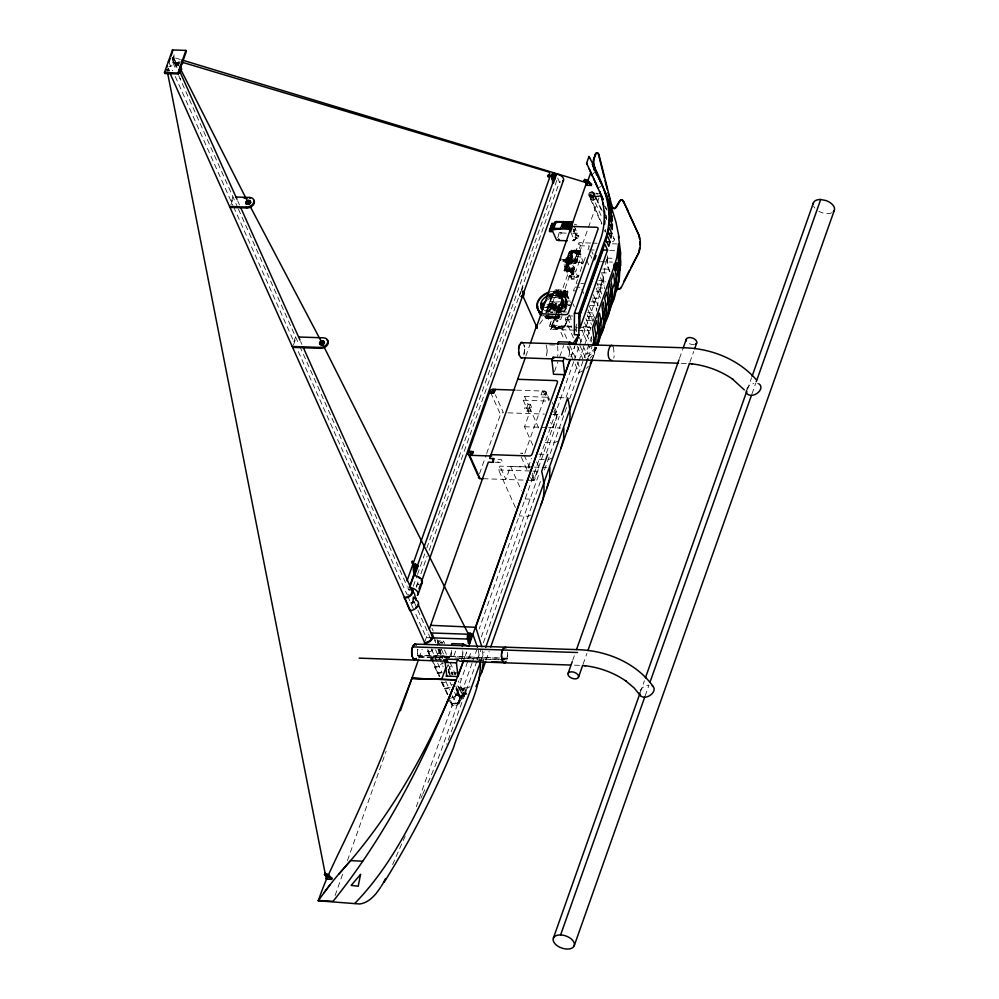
<?xml version="1.0" encoding="UTF-8"?>
<svg xmlns="http://www.w3.org/2000/svg" width="999" height="999" viewBox="0 0 999 999"><rect width="100%" height="100%" fill="white"/><g stroke="black" fill="none" stroke-linecap="round" stroke-linejoin="round"><path stroke-width="0.75" stroke-dasharray="5 3.75" d="M609.477 271.553L607.479 266.283L607.117 260.002M609.927 271.566L607.929 266.296L607.592 260.027A77.797 30.557 -88 0 0 607.966 254.782M567.282 265.347C567.794 266.446 566.758 265.16 567.245 263.699C569.13 263.674 568.256 262.899 567.157 262.013C569.78 257.929 566.833 259.653 566.296 263.074C568.094 266.995 575.761 262.525 572.265 259.365C567.42 259.066 569.767 258.391 571.778 260.727C560.027 278.421 572.115 258.878 562.587 260.801M568.718 264.585L568.206 262.937L567.42 264.598M555.894 328.783L555.407 325.674L559.19 325.811L559.74 327.048L558.141 328.871L555.894 328.783L555.407 325.674M167.407 71.116L168.007 69.793L168.356 71.204M167.682 71.179L167.333 69.768M451.585 652.772L451.161 656.568M462.762 654.482L462.837 652.909M462.762 654.582L462.087 658.054M462.824 653.096L462.724 650.749M524.675 349.288L524.125 353.933M547.065 351.91L547.127 350.324M569.53 352.547L569.58 351.298M569.567 351.498L568.643 345.504M451.598 652.659L451.498 650.361M506.855 660.077L507.667 652.634M569.517 352.809L569.23 354.757A7.867 3.084 -88 0 1 568.743 356.568M594.755 347.128L593.406 356.631L596.54 347.739M552.197 295.629L555.706 295.204A2.547 1.823 -24.1 0 1 558.104 294.006L558.578 294.031A2.547 1.823 -24.1 0 1 560.077 295.342L559.952 295.042A2.547 1.823 -24.1 0 0 558.441 293.718L557.966 293.706A2.547 1.823 -24.1 0 0 555.569 294.892L555.669 294.78A3.034 2.173 -24.1 0 1 560.476 294.88C562.712 297.789 566.67 295.979 565.272 292.095M565.484 292.282L559.515 310.015M607.08 260.739L607.155 260.002A77.797 30.557 -88 0 0 607.517 254.757M606.518 259.54L602.772 279.87A89.573 35.127 -88 0 0 598.126 301.823A45.13 17.732 -88 0 1 597.414 305.969M567.295 260.477L568.344 261.076A1.711 1.224 -24.1 0 0 570.479 259.278A1.711 1.224 -24.1 0 0 567.757 259.191A1.711 1.224 -24.1 0 0 568.419 261.214L568.843 262.774L568.044 260.989M571.228 278.584L571.54 276.049L574.687 276.161L575.237 277.397L573.963 279.395L571.228 278.584L573.963 279.395M559.078 306.993L558.453 308.691M507.667 656.331L507.642 652.285M546.79 353.858L547.052 352.098M179.321 63.749C177.335 60.864 175.212 66.446 178.671 65.534M440.522 643.031L441.62 641.745L443.007 643.094M440.821 642.095L441.421 643.044M455.831 672.889L454.495 674.337M454.732 673.201L455.919 674.362M461.426 689.51C461.713 692.145 465.759 689.647 463.099 688.523C459.84 688.91 462.987 688.885 463.711 690.359M461.688 688.761L462.574 689.834L463.986 689.597M462.812 692.619C463.099 695.254 467.157 692.757 464.485 691.633C461.226 692.02 464.373 691.995 465.109 693.468M463.086 691.87L463.961 692.944L465.372 692.707M565.933 267.37L566.296 262.225L566.57 262.849M570.079 260.227L570.516 262.262L576.535 261.688L577.747 260.564L571.84 258.853L572.252 253.471L571.416 252.735L570.079 253.396L567.432 258.092L561.8 258.691M570.604 259.615L571.84 258.853L572.102 253.034M545.367 316.521L546.328 318.519L547.877 318.594L549.15 316.92L549.038 318.631L555.069 318.843L554.507 316.72L555.606 315.921M547.614 316.845L548.251 317.62L559.627 317.957L561.888 313.137M551.748 306.193L552.797 304.982L552.959 306.243M552.934 305.831C551.086 304.283 553.846 308.891 552.984 305.544M560.639 312.799L567.919 292.207C565.409 284.016 565.259 300.087 564.235 290.097L558.216 289.885L558.753 292.083L557.579 292.807L556.381 291.159L557.042 289.847L555.232 289.897L553.621 293.169L554.545 292.457L560.064 292.62L560.464 290.896M557.18 292.695L558.079 290.272M565.159 259.84C567.007 259.153 564.885 261.588 565.596 260.027M565.446 260.527L566.133 260.264M560.402 290.996L560.064 292.62M560.839 291.009C558.928 293.918 569.442 294.643 567.37 290.584M567.02 265.734C567.619 265.185 568.294 259.927 567.882 264.46M554.745 325.936L554.27 327.635L554.52 325.649M567.032 266.046C565.584 266.958 567.569 264.323 567.519 267.42M567.207 266.883L566.945 267.008M570.392 256.356C570.129 256.631 571.328 254.82 571.178 253.396M571.703 254.171C568.456 252.322 569.38 262.974 562.075 259.315M564.223 292.819L563.548 291.221L564.235 290.097M570.504 257.555L570.192 256.88L569.992 257.48M570.217 256.693L571.103 254.533M569.817 259.728L568.394 260.614A1.461 1.049 -24.1 0 1 567.769 258.978A1.461 1.049 -24.1 0 1 570.104 259.053L570.879 261.551L570.279 259.64M576.723 234.703L577.26 233.192L575.461 233.129C574.675 236.101 579.695 233.891 575.274 239.535L573.663 239.698L572.939 240.984L570.067 240.884M575.461 233.129L575.324 234.578M562.075 303.684L562.524 301.373L560.801 297.577M562.599 304.882L563.061 302.56M562.874 305.469L563.324 303.159M558.741 313.511L565.659 292.045L553.359 292.158L545.929 313.074M563.399 306.668L563.861 304.345M571.99 260.252L572.839 260.439L572.19 260.764M566.982 294.842L566.346 294.068M572.215 269.53L571.353 270.804L573.301 271.516L571.528 271.466L572.527 270.442L571.753 269.655L570.292 271.191L572.102 271.141L571.977 269.693L570.354 270.317L570.591 271.428L569.942 270.417L570.516 269.28L571.928 269.181L573.913 273.551L572.727 274.625L571.628 274.151L572.789 272.789L573.913 273.551M570.978 277.26C569.58 274.076 571.64 275.125 570.978 277.26L576.361 277.435L577.085 276.161L578.696 275.999L583.354 262.125L579.595 253.721L570.616 253.409L571.303 250.062L573.039 250.125L572.852 252.485L574.625 251.698L574.013 250.15L574.587 251.011M574.587 260.165L575.561 260.589M575.936 260.202C578.021 259.827 575.099 261.663 576.648 260.077M583.354 262.125L581.555 262.063L581.293 262.812L582.817 263.624M581.555 262.063L581.368 263.349M595.791 347.664L592.544 358.928M507.28 658.591L501.111 658.279M570.791 262.225L569.442 258.791L570.791 262.225L569.942 261.488M547.489 308.316L552.06 295.092M547.627 308.629L548.201 306.93M559.14 306.793L558.866 307.892A6.106 4.383 -24.1 0 1 551.923 312.2M559.278 307.105L559.003 308.204A6.106 4.383 -24.1 0 1 554.582 312.063M565.784 301.323L565.022 304.333A14.973 10.739 -24.1 0 1 557.717 312.175M462.038 658.254L461.351 659.827M568.381 258.978L569.855 262.812L569.555 260.727A1.461 1.049 -24.1 0 0 570.117 259.128A1.461 1.049 -24.1 0 0 568.206 259.066L567.644 259.777L568.593 261.726A1.711 1.224 -24.1 0 0 570.754 259.902A1.711 1.224 -24.1 0 0 568.031 259.802L568.231 260.602M570.217 262.675L569.73 260.689M571.553 279.308L571.54 276.049M523.826 355.02L524.675 349.238L523.713 343.956M499.625 658.016L417.52 655.207L417.807 649.2L417.058 656.88M439.985 655.981L444.268 656.068M547.614 309.39L553.846 292.183L565.621 292.595M507.367 658.266L501.186 658.016M560.514 292.645L560.988 291.271M575.049 237.35L575.973 234.715L579.008 236.101L578.296 238.124L575.599 238.599L575.049 237.35L577.959 237.387L578.296 238.124M577.959 237.387L578.671 235.364M574.363 288.374L573.476 290.884L579.557 291.096M571.066 356.88L574.7 346.591M174.775 61.813L177.185 67.195L176.786 68.332L174.375 62.949L174.775 61.813L182.555 62.075M231.281 201.698L232.967 196.903M230.844 205.02L233.391 197.839M293.893 341.67L295.579 336.888M293.469 344.992L296.004 337.812M413.324 586.213L416.958 575.936M417.482 574.475L424.75 553.921M426.823 548.051L557.667 178.084M416.333 586.663L418.319 581.056M420.904 573.738L427.122 556.168M429.195 550.312L520.791 291.321M521.278 289.922L559.44 182.03L555.906 174.138M413.299 596.665L413.636 599.437M416.608 587.287L417.282 583.99A6.206 3.571 19.5 0 0 418.693 583.903M520.966 292.744L519.293 295.529L521.128 296.99M521.453 291.346L522.939 287.15L522.277 287.125L523.064 291.533M410.664 602.709L412.075 602.622L413.711 598.001L412.35 597.926L413.374 600.199M410.939 603.334L412.575 603.234L413.386 600.961M558.753 234.091L559.29 232.58C564.897 232.205 555.819 237.462 561.088 232.642M557.692 237.787L558.891 234.403M479.508 473.751L486.151 454.957M486.663 453.509L500.462 414.485A2.448 1.748 -24.1 0 1 503.371 412.674L495.392 394.842M335.09 895.504L343.331 872.177M347.465 860.514L386.138 751.173M419.105 657.954L422.19 649.213M425.012 641.233L427.972 632.854M525.874 356.056L529.982 344.443M574.338 230.332L574.088 232.442L574.338 230.332L573.139 230.844M547.165 309.678L552.135 295.005M573.189 229.071L574.9 230.17L575.599 228.184M546.241 312.774L547.502 309.228M553.621 291.958L552.06 296.316L555.968 295.417A3.034 2.173 -24.1 0 1 560.789 295.579M546.79 311.925L547.639 309.54L547.839 310.165M567.719 269.38C568.531 274.737 565.921 263.836 566.096 271.278L564.035 270.592L565.009 267.857L564.023 264.997L569.78 251.548L578.758 251.86L579.32 253.097L575.274 252.959L575.536 251.523L574.637 251.486L574.375 252.934L570.329 252.797L569.78 251.548M441.009 649.2L440.059 651.897A8.167 5.857 -24.1 0 1 432.342 657.779L430.444 657.929L427.809 650.948A7.18 5.145 -24.1 0 0 433.054 649.487M572.939 240.984L573.513 239.398L575.274 239.535M546.853 315.135L545.904 318.144M577.085 252.472L569.005 252.198L567.007 257.854L569.742 252.51L577.834 252.784L578.97 252.098L578.908 250.999L576.91 251.661L577.909 252.685L575.087 258.129L577.085 252.472L577.834 252.784M547.877 318.594L547.315 317.345L554.944 296.116C556.505 294.018 567.919 294.343 567.744 296.553L562.375 311.75M570.329 252.797L571.303 250.062M564.31 271.216L565.284 268.481L574.263 268.793L578.021 277.185L576.223 277.123L577.172 275.736L578.696 275.999M557.055 291.833L557.042 289.847M549.05 318.631C548.788 313.162 549.762 320.929 549.063 315.921M558.216 289.885L558.766 291.708M568.506 268.818L569.717 267.72L569.455 269.156L568.506 268.818L569.88 269.393M568.643 269.131L568.906 267.682M574.375 252.934L574.637 251.486M569.318 268.843L569.717 267.72M437.212 643.244L438.062 640.859L443.568 641.046L444.68 643.531M575.274 252.959L575.536 251.523M515.422 507.554L498.588 469.917L499.925 466.146L528.396 467.12L529.582 469.792M532.804 445.204L524.537 426.748L529.208 413.561L523.239 400.224L524.575 396.453L550.049 397.327M553.271 325.199L550.786 329.383L549.388 326.273L552.984 316.096L554.383 319.218L550.786 329.383L576.648 330.269M566.445 312L563.448 311.9L568.643 297.202L562.237 296.99L560.851 293.881L569.78 268.631L571.166 271.74L575.661 271.903L580.943 256.943L576.498 256.681L575.099 253.571L578.97 242.645L591.121 243.057M437.275 645.666L438.698 641.645L443.306 641.795L443.568 641.046M570.829 276.948L569.043 276.885L569.567 275.374M573.026 270.904L573.988 268.169L573.014 265.297L578.758 251.86M562.237 296.99L573.838 263.324L575.449 263.149L576.161 261.875L574.363 261.813L570.516 252.984M576.498 256.681L580.357 245.754L578.97 242.645M554.557 302.173L560.739 301.661L562.699 295.18M561.013 301.223L552.072 326.798C552.897 329.171 562.762 329.183 564.872 327.235L568.781 316.171M557.804 318.906L556.231 318.881L555.694 315.921M576.673 260.602L587.949 228.833M588.461 227.397L599.238 197.065M554.52 325.649L552.534 325.474L553.421 325.961L559.815 307.879L558.928 307.392L561.213 307.242L562.137 305.407L561.775 307.38L560.714 307.917M558.141 313.187L559.403 309.628L558.616 310.751M579.32 253.097L580.282 250.362L578.508 250.312C580.681 253.384 574.974 252.884 577.534 250.274L574.013 250.15M556.231 318.881L556.918 317.757L556.306 316.258M558.691 312.337L560.252 307.942M565.397 290.135L565.958 291.958M573.975 263.624L575.786 263.311L576.161 261.875M573.301 271.516L580.282 250.362M559.228 312.138L566.058 292.794M430.444 657.929L430.594 657.167A7.18 5.145 -24.1 0 0 439.148 651.86L439.997 649.462M559.103 314.323L557.904 317.332L555.669 317.632M441.333 672.764A8.167 5.857 -24.1 0 1 439.298 673.338L437.4 673.476L434.765 666.508A7.18 5.145 -24.1 0 0 442.594 662.612M526.735 408.042L528.071 404.27L524.575 396.453M559.652 315.572L558.266 318.731M528.983 408.116L524.487 407.954L525.874 411.076L530.369 411.226L528.983 408.116L530.307 404.345L528.071 404.27M528.121 411.151L529.458 407.38L531.705 407.455L530.369 411.226M562.112 315.659L560.776 319.43L554.383 319.218M533.029 467.07L510.551 466.296L505.894 479.483L499.925 466.146M578.021 277.185L578.558 275.687M571.728 326.286L561.088 325.924L559.752 329.695L564.085 339.373M577.484 279.583L576.148 283.354L583.753 283.616M584.015 261.126L585.352 257.367M588.011 249.825L589.348 246.066L580.357 245.754M573.438 337.849L565.272 319.58L566.608 315.821L571.628 327.06M563.736 326.348L565.347 325.911C562.487 324.787 561.188 329.245 563.736 326.348M568.431 315.409L564.522 326.448C562.425 328.396 552.509 328.396 551.723 326.011L559.053 305.294L560.214 304.57M564.872 326.361L568.319 316.621M449.55 657.23L451.873 650.661M450.199 687.374A8.167 5.857 -24.1 0 1 446.253 688.885L444.355 689.023L441.72 682.055A7.18 5.145 -24.1 0 0 443.494 681.93M447.015 667.444L447.964 664.76M524.862 453.346L546.178 393.082L549.25 399.937M448.651 670.816L451.735 662.1M453.921 655.931L455.681 650.923M554.457 371.628L557.867 362M559.827 356.456L563.698 345.504M450.287 676.748L451.973 671.965L454.345 672.04M575.849 326.91L576.873 324.013M575.899 330.294L576.935 327.36M528.396 467.12L531.505 458.329M463.311 661.488L466.645 652.085L464.135 658.953M571.041 356.88L574.937 345.891M460.002 679.12L460.264 678.371M466.958 694.68L464.173 688.461L459.565 688.299L462.35 694.517L460.926 698.551A8.167 5.857 -24.1 0 1 453.209 704.445L451.198 704.582L451.461 703.833A7.18 5.145 -24.1 0 0 460.027 698.513L461.713 693.731L458.928 687.512L457.242 692.295A7.18 5.145 -24.1 0 1 452.235 696.977M573.701 361.725L479.22 628.858M416.321 806.717L471.441 650.861M574.213 360.264L603.284 278.072L604.482 288.861M532.117 480.382L534.365 480.457L539.023 467.27L536.638 461.938M450.424 698.226A8.167 5.857 -24.1 0 0 458.141 692.332L459.565 688.299M530.494 477.622L532.317 480.319A2.448 1.748 -24.1 0 0 534.627 478.558L556.618 416.408L554.158 410.914M554.695 407.867L557.679 414.535L553.009 427.722L550.624 422.39M472.065 663.186L441.083 750.773A467.769 183.779 -88 0 1 427.522 783.616M472.577 661.725L476.71 650.049M481.356 636.912L539.685 471.978M546.391 453.009L559.303 416.508M566.008 397.54L578.396 362.512M578.921 361.051L584.078 346.453M584.602 344.992L590.796 327.472M592.857 321.641L594.405 317.257M464.173 688.461L464.448 687.699L467.22 693.918L461.713 693.731M460.714 700.074L462.412 695.292M476.835 661.288L446.728 744.28M477.297 659.964L480.844 649.937M483.354 642.832L540.871 480.219M544.492 469.967L566.72 407.117M569.63 398.901L592.657 333.778M595.629 347.452L592.694 350.686L586.788 354.195L589.323 347.04L581.78 330.182M591.096 342.02L591.982 339.51L584.44 322.652M480.881 661.026L484.128 651.81M588.386 357.03L592.007 346.79M486.051 660.152L489.173 651.348M572.652 660.464L574.375 655.619M679.457 358.466L683.266 347.689M583.066 664.298L586.925 653.396M689.872 362.3L693.681 351.523M640.234 692.519L644.405 680.756M747.402 389.523L751.56 377.759M645.117 695.991L648.975 685.089A7.88 5.32 -30.4 0 0 639.822 691.395M751.922 393.993L755.731 383.229M572.802 240.672L574.587 240.734L575.124 239.223M596.578 347.602L592.956 354.995L590.034 358.216M567.17 264.148L567.732 262.725M564.972 307.592L566.196 304.62M405.232 836.001L391.521 867.02M573.638 278.659L574.687 276.161M420.929 798.226L422.24 795.254M571.153 260.864L570.154 259.203C571.453 264.236 570.804 258.179 568.893 259.465M422.677 794.267L425.786 787.412M564.048 306.243L565.409 303.259A14.973 10.739 -24.1 0 0 556.193 291.82L552.522 291.945M548.139 306.381C548.788 309.665 550.424 303.396 547.639 307.505A6.106 4.383 -24.1 0 0 551.423 312.188L552.922 312.125M548.276 306.73L547.777 307.817A6.106 4.383 -24.1 0 0 550.636 312.362M558.591 309.003L563.024 295.379M577.135 261.463L576.848 260.839L570.616 261.551L567.482 266.608L565.546 266.546M559.39 306.069L560.564 305.357L570.004 305.669M550.786 329.383L553.021 325.05M567.794 260.826L568.868 262.55L567.644 260.652A1.461 1.049 -24.1 0 1 567.682 259.553C568.743 257.567 570.854 261.151 569.218 260.839M596.628 347.29L594.293 351.223L587.874 356.93M590.696 361.388L593.031 357.455M566.62 263.674L567.382 262.412M558.141 328.871L559.19 325.811M561.026 309.103L561.763 307.917L558.978 308.216A2.185 1.561 -24.1 0 1 557.567 306.468A2.185 1.561 -24.1 0 1 560.164 304.845L563.186 304.957L561.95 308.316M559.403 309.628L558.866 310.477A6.643 4.77 -24.1 0 1 556.256 312.562M177.16 63.137L178.546 64.498L176.661 64.423M178.546 63.761C175.025 62.313 178.883 66.821 177.997 64.286L178.509 65.047M440.547 642.856L442.694 643.106M454.47 673.963L455.869 673.726M539.66 324.113L545.616 315.472M570.566 270.092L571.952 273.202M547.889 306.518L547.127 309.378A6.643 4.77 -24.1 0 0 549.625 312.475M548.351 307.53L547.44 310.09A6.643 4.77 -24.1 0 0 548.751 312.5M558.304 310.052L563.673 295.642L552.584 294.83M172.29 58.167L172.577 57.53L180.132 67.333M567.37 260.102L568.269 262.65M566.296 263.074L567.157 262.013M574.55 231.031L573.139 231.431M567.956 258.616C569.942 262.5 567.045 258.304 570.042 262.974M567.757 259.852L568.593 261.726A1.711 1.224 -24.1 0 1 568.031 259.802L568.231 259.49M555.656 294.717L555.744 295.679M564.248 292.083L565.397 290.709M552.859 305.919C554.52 304.27 550.561 304.345 551.66 306.044M556.493 290.584L557.467 291.471M586.438 368.394L588.386 366.233M567.919 259.29L569.492 262.874L568.056 259.178M592.807 173.938L594.68 172.14M566.196 262.375L567.095 261.551M570.816 269.905L572.951 274.563M576.735 260.976L577.147 259.353L571.453 258.029M552.01 295.242L552.922 294.892M559.403 315.934L558.491 316.283M566.346 261.638L567.195 261.064M415.01 602.147L412.575 603.234M568.419 260.689L566.346 261.988M571.553 258.229L569.143 259.141M562.874 261.426L566.483 262.175L567.719 261.413M172.165 58.229L173.526 58.054L173.601 56.119M569.617 258.816L570.716 262.038L570.092 259.628M571.103 269.767L573.239 274.438M573.189 229.832L574.9 230.17M570.616 262.312L568.856 260.627M569.555 260.727L568.144 260.964L569.143 262.862M568.768 263.024L570.554 262.525L569.093 258.778M571.628 271.428L572.202 269.805M552.959 306.243L550.786 306.281M563.548 291.221L564.934 291.608M566.72 260.914L567.444 260.577M598.963 187.4L601.186 186.401M573.039 250.125L572.14 250.886L572.464 252.198M577.534 250.274C572.739 256.019 586.038 258.479 578.508 250.312M589.323 347.04L591.733 346.016M582.941 370.879L578.933 372.577L573.988 361.513M558.129 441.058L554.12 442.757L545.142 442.457M548.126 459.715L552.135 458.004M530.806 515.084L528.134 516.221L519.168 515.909M470.117 686.7L467.445 687.836L458.466 687.524L457.205 684.702M548.663 316.97L548.001 318.219M555.669 317.282L556.818 318.069L555.094 318.331L555.869 317.232L556.368 318.506M570.666 259.34L571.553 259.053M831.705 212.849L829.57 213.461A11.101 6.394 19.5 0 1 818.893 211.301M550.961 306.668L552.822 306.73M570.991 253.421L572.489 253.858M564.248 259.977L564.61 260.564L563.848 259.927M576.286 260.427L576.91 260.639M567.032 271.303L570.591 271.428L570.179 270.741L570.516 271.391M557.517 291.483L556.356 290.984M564.822 291.633L565.871 291.795L565.272 290.509M548.576 317.008L549.725 317.395M555.456 315.934L554.645 317.22M555.769 317.257L556.893 317.57M571.403 269.68L573.501 274.263M567.295 260.24L568.006 260.314M571.141 259.54L572.265 259.365M599.762 195.667L591.62 196.865A2.935 2.098 -24.1 0 0 594.393 194.755A2.935 2.098 -24.1 0 0 593.169 192.495L598.851 193.868M600.037 196.291L591.908 197.49A2.935 2.098 -24.1 0 0 594.68 195.379A2.935 2.098 -24.1 0 0 593.443 193.119L597.714 194.156M571.503 262.063L570.179 258.691L571.316 261.151A1.711 1.224 -24.1 0 1 569.243 263.074A1.711 1.224 -24.1 0 1 568.581 261.051L568.881 261.076M557.604 291.096C555.294 289.473 552.584 295.667 555.344 293.681L567.257 294.093M552.11 306.069L551.723 305.956M552.509 306.406L551.585 305.844M434.615 667.257L436.513 667.12A8.167 5.857 -24.1 0 0 443.394 662.849M568.419 262.4L567.482 260.14M417.47 655.406L443.381 656.093M571.49 259.852L572.802 259.84M439.847 656.168L499.562 658.216M686.263 363.486L680.032 363.274M579.507 665.346L573.276 665.134M449.313 657.667L417.107 656.705L449.275 657.817M179.246 62.537L174.575 62.375A6.206 4.446 -24.1 0 1 168.719 66.858M180.382 59.515L172.927 57.255L172.977 62.787L174.101 62.825L174.001 52.41M174.375 62.949L180.594 63.162M167.208 69.755L167.882 69.78M574.3 224.213L576.76 224.912M561.226 232.954L566.97 233.154M572.727 233.341L575.599 233.441M575.274 234.428L576.86 235.015M592.644 243.107L597.202 243.269M612.399 243.781L616.957 243.943M589.56 249.875L594.205 250.037M609.69 250.574L615.884 250.786M578.783 250.924L580.556 250.986M574.238 252.622L575.137 252.647M607.03 258.104L614.772 258.366M566.558 257.842L575.536 258.142M600.524 261.688L612.537 262.1M576.298 262.188L581.693 262.375M581.281 263.187L582.954 263.936M564.023 264.997L573.014 265.297M564.31 266.308L573.289 266.608M602.759 269.018L610.352 269.28M565.009 267.857L569.043 267.994M569.855 268.032L573.988 268.169M564.035 270.592L565.809 270.654M566.758 270.679L570.304 270.804M601.423 272.777L609.015 273.039M598.751 280.319L606.356 280.582M597.427 284.078L605.019 284.34M574.812 287.125L580.894 287.325M597.602 287.899L603.683 288.112M596.278 291.671L603.871 291.933M558.766 291.134L564.797 291.346M565.958 291.383L567.932 291.833M592.644 298.027L600.149 298.289M567.307 300.974L570.304 301.074M591.308 301.798L598.813 302.048M550.324 301.236L554.445 302.148M571.228 304.945L559.989 304.458A2.185 1.561 -24.1 0 0 557.38 306.069A2.185 1.561 -24.1 0 0 558.791 307.817L561.95 307.929M589.984 305.557L597.489 305.819M562.137 306.431L570.004 306.705M542.282 307.255L545.254 307.355A2.185 1.561 -24.1 0 0 546.94 304.071M587.449 312.724L594.954 312.974M569.605 315.921L572.614 316.021M587.612 316.533L598.126 316.895M547.477 315.909L559.39 316.321M547.327 317.345L545.342 316.908M548.488 317.395L554.507 317.595M565.272 319.58L574.275 319.892M586.288 320.304L593.793 320.567M583.891 326.698L589.959 326.91M553.421 325.961L554.982 326.586M549.388 326.273L577.097 327.222M578.633 327.272L590.946 327.697M554.682 327.535L562.549 327.797M555.544 328.009L557.792 328.084M578.159 330.319L590.184 330.731M554.607 345.03L546.191 344.742L547.14 350.012M516.483 390.159L544.592 391.121L548.901 400.724M558.891 397.627L567.669 397.927M523.239 400.224L548.713 401.099M507.929 412.837L544.393 414.086M553.184 414.385L557.679 414.535M552.897 414.585L558.741 414.785M524.537 426.748L547.015 427.51M548.513 427.572L560.751 427.984M520.367 453.196L522.614 453.271A2.448 1.748 -24.1 0 0 522.015 453.321M538.911 454.133L546.216 454.383M539.148 459.403L546.628 459.665M495.404 462.275L502.659 462.45L501.286 459.465L496.878 459.265L498.264 462.375M534.527 467.12L539.023 467.27M542.12 467.382L546.753 467.544M498.588 469.917L531.443 471.041M532.917 471.091L541.683 471.391M483.104 478.708L534.365 480.457L531.98 475.124M525.162 498.963L534.128 499.263M431.993 637.837L426.286 637.637L414.622 611.563M427.535 651.698L429.558 651.56A8.167 5.857 -24.1 0 0 433.504 650.049M445.017 656.405L450.524 656.593M455.02 658.004L499.2 659.515M500.749 659.565L506.955 659.777L500.686 659.802M418.569 656.992L449.2 658.041M459.153 658.378L499.138 659.752M431.393 658.828L435.876 658.978M438.873 659.078L441.695 659.153M478.371 660.426L483.017 660.601M440.859 659.352L430.244 658.99L434.64 659.34M452.609 672.739L457.217 672.901M437.4 673.476L437.55 672.727A7.18 5.145 -24.1 0 0 441.108 672.102M441.458 682.804L443.469 682.667A8.167 5.857 -24.1 0 0 445.504 682.105M444.355 689.023L444.505 688.274A7.18 5.145 -24.1 0 0 452.335 684.39M462.35 694.517L465.422 694.63M454.545 692.232L455.806 695.067L464.772 695.366L458.316 680.931M464.51 696.128L463.049 696.078L461.625 700.099A8.167 5.857 -24.1 0 1 453.908 705.993L451.885 706.131M574.288 250.774L577.809 250.899M571.578 250.687L573.314 250.749M579.008 236.101L576.535 235.951L575.973 234.715M412.624 597.165L413.973 597.252M412.624 598.551L413.986 598.626M575.099 253.571L579.557 253.833M173.289 58.267L172.815 57.48M570.267 262.45L571.391 263.836M558.391 292.145L554.895 291.77A14.973 10.739 -24.1 0 0 551.173 292.183M550.486 312.05L551.673 312.175M408.628 594.393L406.843 594.18L297.49 349.7M571.715 260.264L573.126 260.439M569.48 258.866L570.991 261.95M568.344 263.074L567.569 262.912M456.068 694.305L460.164 696.091A7.18 5.145 -24.1 0 1 459.465 702.172A7.18 5.145 -24.1 0 1 452.16 705.381L449.787 700.099M408.541 589.398L410.015 589.747M410.302 590.372L408.816 590.022L407.804 587.749M571.778 260.727L573.226 261.139M569.005 252.198L569.742 252.51M566.096 271.278L565.446 270.254M555.919 315.959L555.157 318.431L554.52 317.02M571.678 261.214L573.089 261.875M570.242 259.365L571.091 261.663M571.928 274.513L570.229 271.041M176.96 63.699L179.046 64.86M571.428 261.701L572.714 262.6M573.901 259.865C572.19 261.214 575.686 260.452 573.289 260.24M570.229 257.005L569.63 257.305M553.346 306.318L552.435 306.668M552.285 327.46L546.84 315.509M567.794 259.927L568.593 261.726M576.673 251.736L578.234 251.873L578.796 250.537M572.19 251.586L573.738 251.711L574.3 250.387M571.053 262.15L572.127 263.274M568.468 259.415L567.432 258.092L568.381 259.54M605.406 207.829L606.93 210.09M569.929 260.639L569.642 258.891M568.543 261.963L567.507 259.99L568.843 262.774M568.094 259.253L569.155 261.064M568.419 259.053L569.442 260.926L568.556 258.891M580.544 254.433L579.133 254.033L578.271 255.307M571.391 253.484L570.741 253.808M574.213 260.539L573.538 260.801M568.006 270.005L566.583 269.605L565.721 270.879M565.983 292.257L566.445 293.219M605.469 217.32L606.58 219.817M594.155 192.982A2.935 2.098 -24.1 0 1 590.621 196.303A2.935 2.098 -24.1 0 1 589.485 192.832A2.935 2.098 -24.1 0 1 594.155 192.982L594.992 194.855A2.935 2.098 -24.1 0 1 591.458 198.164A2.935 2.098 -24.1 0 1 590.322 194.693A2.935 2.098 -24.1 0 1 594.992 194.855M595.966 197.028A2.935 2.098 -24.1 0 1 592.432 200.337A2.935 2.098 -24.1 0 1 591.296 196.865A2.935 2.098 -24.1 0 1 595.966 197.028L602.197 210.964M593.706 193.157A2.448 1.748 -24.1 0 1 590.759 195.916A2.448 1.748 -24.1 0 1 589.81 193.032A2.448 1.748 -24.1 0 1 593.706 193.157L601.735 211.139M613.024 236.351L614.298 239.198M592.894 191.883L593.731 193.744M591.845 194.967L601.96 217.582M591.346 196.241L592.182 198.114M589.148 194.917L602.172 224.026M588.686 195.092L589.522 196.953M590.496 199.126L601.71 224.201M591.808 251.573L593.044 254.333M601.673 273.626L605.382 281.905M590.509 255.394L591.745 258.192M600.474 277.697L604.208 286.051M574.125 226.199L577.26 233.192M586.613 260.19L589.148 265.859M596.116 281.431L601.81 294.181M596.116 288.187L600.574 298.152M570.829 232.33L574.587 240.734M593.244 294.568L598.189 305.632M577.322 259.503L577.709 260.327M592.519 299.725L596.853 309.403M571.028 254.745L571.303 255.369M572.602 259.94L572.877 260.564M570.342 254.932L570.616 255.557M570.629 255.869L570.904 256.493M581.818 289.273L583.678 293.419M589.248 305.869L594.193 316.933M568.543 260.826L569.492 262.874M572.052 269.73L573.851 273.801M572.315 270.929L573.701 274.038M567.145 260.19L568.506 263.212M570.367 270.317L571.765 273.426M587.912 309.64L592.857 320.704M567.432 264.91L567.707 265.534M569.942 270.417L571.728 274.35M563.161 259.553L563.448 260.24M587.187 314.797L591.52 324.475M565.284 268.481L569.043 276.885M585.851 318.556L590.809 329.633M573.064 303.933L574.313 306.743M583.116 326.411L590.022 341.87M566.995 294.468L570.691 302.734M564.098 290.472L564.66 291.72M548.513 292.257A14.973 10.739 -24.1 0 1 565.009 296.928L565.259 297.49M565.034 297.49L565.771 298.963M563.673 295.642L563.985 296.341M560.826 295.854L560.476 294.88M562.225 299.188L563.561 302.173M569.193 314.86L571.715 320.479M575.474 328.908L576.735 331.718M579.245 337.337L582.392 344.368M583.016 345.766L586.788 354.195M559.752 294.48L559.927 295.204M563.186 304.957L562.974 302.66M579.807 345.317L585.464 357.967M577.21 346.278L582.867 358.916M556.256 305.781A3.372 2.423 -24.1 0 1 552.185 309.59A3.372 2.423 -24.1 0 1 550.886 305.594A3.372 2.423 -24.1 0 1 556.256 305.781L556.48 306.281A3.372 2.423 -24.1 0 1 552.41 310.09A3.372 2.423 -24.1 0 1 551.111 306.094A3.372 2.423 -24.1 0 1 556.48 306.281M554.957 303.509L555.444 304.57M555.569 305.931A2.685 1.923 -24.1 0 1 552.335 308.966A2.685 1.923 -24.1 0 1 551.298 305.794A2.685 1.923 -24.1 0 1 555.569 305.931L555.619 306.031A2.685 1.923 -24.1 0 1 552.372 309.066A2.685 1.923 -24.1 0 1 551.336 305.881A2.685 1.923 -24.1 0 1 555.619 306.031M554.045 305.132A1.623 1.161 -24.1 0 1 552.097 306.955A1.623 1.161 -24.1 0 1 551.46 305.032A1.623 1.161 -24.1 0 1 554.045 305.132L554.582 306.318A1.623 1.161 -24.1 0 1 552.622 308.154A1.623 1.161 -24.1 0 1 551.985 306.231A1.623 1.161 -24.1 0 1 554.57 306.318M553.833 305.219A1.399 0.999 -24.1 0 1 552.16 306.793A1.399 0.999 -24.1 0 1 551.623 305.145A1.399 0.999 -24.1 0 1 553.833 305.219L554.345 306.343A1.399 0.999 -24.1 0 1 552.659 307.904A1.399 0.999 -24.1 0 1 552.11 306.256A1.399 0.999 -24.1 0 1 554.333 306.343M555.182 308.154A1.399 0.999 -24.1 0 1 553.496 309.727C556.893 308.429 552.709 312.625 553.521 309.665A1.399 0.999 -24.1 0 1 552.959 308.079A1.399 0.999 -24.1 0 1 555.182 308.154L555.232 308.279M552.01 304.533L553.97 308.928M561.088 325.924L567.27 339.76M569.755 345.292L576.56 360.514M577.172 361.888L580.269 368.806M551.236 306.218L551.748 307.33M551.011 306.293L551.56 307.48M549.375 306.281L549.862 307.342M567.182 346.291L573.364 360.127M547.464 310.589L547.914 311.538M552.31 402.535L554.095 406.531M546.216 392.12A2.448 1.748 -24.1 0 1 543.269 394.88A2.448 1.748 -24.1 0 1 542.32 391.995A2.448 1.748 -24.1 0 1 546.216 392.12L549.275 398.988M554.195 409.965L556.643 415.459M553.808 411.7L555.032 414.448A2.448 1.748 -24.1 0 1 556.618 416.408M530.307 404.345L531.705 407.455M529.458 407.38L538.798 428.259M524.2 455.232L529.72 467.582M532.18 473.076L534.627 478.558M521.278 457.043L528.034 472.14M490.646 392.532L500.462 414.485M510.551 466.296L521.353 490.434M444.405 649.825L447.39 656.493M450.162 662.712L455.269 674.1M438.062 640.859L440.284 645.829M451.973 671.965L453.084 674.45M431.905 628.146L433.166 630.968M436.963 639.46L438.861 643.693M441.396 649.35L445.192 657.841M448.351 664.909L452.772 674.8M433.616 636.475L436.775 643.543M439.31 649.2L443.106 657.692M448.164 668.993L450.686 674.65M455.756 685.963L460.814 697.277M438.948 649.4L440.059 651.897M458.141 692.332L460.926 698.551M434.465 640.034L435.726 642.869M438.886 649.937L442.682 658.416M448.376 671.141L449.637 673.975M455.969 688.111L459.128 695.179M174.663 59.965L177.198 65.647M237.625 200.724L239.535 204.995M300.587 341.483L301.86 344.33M438.399 649.55L442.195 658.041M448.514 672.177L449.775 674.999M456.106 689.148L459.902 697.627M438.037 649.375L439.148 651.86M457.242 692.295L460.027 698.513M176.985 67.757L174.575 62.375A6.206 4.446 -24.1 0 0 171.978 57.617M172.29 58.779L174.101 62.825M172.977 62.787L176.161 69.893M178.696 75.587L237.824 207.78M238.461 209.191L299.176 344.93M299.812 346.341L407.205 586.413M413.998 601.61L417.182 608.716M417.819 610.139L431.143 639.922M435.564 649.825L443.156 666.783M450.112 682.342L451.373 685.164M168.868 62.188L172.69 70.729M175.237 76.424L232.967 205.469M233.604 206.88L294.305 342.607M407.717 596.128L414.011 610.189M431.343 648.95L437.038 661.675M437.674 663.086L442.095 672.989M445.891 681.468L449.687 689.947M452.21 695.604L454.108 699.849M168.456 68.332L169.655 71.029M167.782 68.319L168.981 71.004M427.759 649.487L433.454 662.212M434.078 663.636L439.772 676.36M442.307 682.005L447.989 694.73M450.524 700.386L452.422 704.632A6.206 4.446 -24.1 0 0 459.815 700.049A6.206 4.446 -24.1 0 0 455.806 695.067M427.809 650.948L439.335 676.723M441.72 682.055L448.676 697.614M448.414 698.351L451.311 704.582M569.979 262.799L570.529 264.26M180.12 78.484L180.607 79.858L180.095 78.421M570.741 261.126L570.042 259.116A1.461 1.049 -24.1 0 1 568.344 260.714M557.667 345.879L557.991 354.445A7.867 3.084 -88 0 1 557.504 356.181M613.573 347.053L614.148 356.306A7.867 3.084 -88 0 1 613.661 358.104M570.854 261.326L570.304 259.578L570.879 261.551M605.494 206.393L606.343 209.116M478.234 650.162L480.432 662.275M603.284 278.072L603.945 281.493M524.225 345.454L524.562 347.29M569.38 262.974L569.617 264.523M482.542 650.786L483.366 660.951M564.51 259.603L564.098 260.489M559.802 306.93L558.553 309.777A6.643 4.77 -24.1 0 1 554.345 312.525M547.477 309.303L547.477 310.377M605.619 215.11A77.797 30.557 -88 0 1 606.156 218.706M606.068 215.122A77.797 30.557 -88 0 1 606.605 218.719M694.342 344.518A5.544 3.197 19.5 0 1 686.987 341.808M546.753 354.058A7.867 3.084 -88 0 1 546.278 355.806M814.847 208.042A11.101 6.394 19.5 0 1 813.673 206.206M757.492 383.354A7.88 5.32 -30.4 0 1 758.965 383.903M746.578 389.523A7.88 5.32 -30.4 0 1 753.845 383.479M548.888 295.442A11.538 8.279 -24.1 0 1 562.462 300.249A11.538 8.279 -24.1 0 1 551.173 312.013M548.314 312.225A11.538 8.279 -24.1 0 1 545.679 311.825M546.99 298.564A11.538 8.279 -24.1 0 1 562.599 299.987A11.538 8.279 -24.1 0 1 554.845 312.999M550.224 298.414A11.538 8.279 -24.1 0 1 562.524 300.274A11.538 8.279 -24.1 0 1 560.414 311.064M419.205 584.515A7.18 4.133 19.5 0 1 417.557 584.602M560.851 181.955A6.206 3.571 19.5 0 1 559.44 182.03M414.173 601.685A6.206 3.571 19.5 0 1 412.075 602.622M613.236 238.274A2.448 1.748 -24.1 0 1 614.26 240.147A2.448 1.748 -24.1 0 1 611.95 241.908M605.506 231.393A2.448 1.748 -24.1 0 1 605.569 229.558M605.519 232.03A2.935 2.098 -24.1 0 1 604.87 230.032M593.306 192.807A2.935 2.098 -24.1 0 1 594.53 195.067A2.935 2.098 -24.1 0 1 591.77 197.178M547.877 295.642A10.914 7.83 -24.1 0 1 561.45 302.335A10.914 7.83 -24.1 0 1 544.255 310.214M546.853 300.237A10.914 7.83 -24.1 0 1 561.351 299.675A10.914 7.83 -24.1 0 1 558.391 311.576M551.173 306.443A2.023 1.449 -24.1 0 1 550.986 303.996A2.023 1.449 -24.1 0 1 554.033 304.108A2.023 1.449 -24.1 0 1 552.135 306.481M551.348 306.843A2.023 1.449 -24.1 0 1 551.161 304.395A2.023 1.449 -24.1 0 1 554.208 304.508A2.023 1.449 -24.1 0 1 552.31 306.88M547.127 304.458A2.185 1.561 -24.1 0 1 545.429 307.754M565.009 296.928A14.973 10.739 -24.1 0 1 556.381 312.15M549.425 296.628A11.538 8.279 -24.1 0 1 562.762 300.387A11.538 8.279 -24.1 0 1 554.582 312.4M547.539 294.855A14.848 10.639 -24.1 0 1 564.822 297.165A14.848 10.639 -24.1 0 1 559.815 312.262M546.553 296.066A14.848 10.639 -24.1 0 1 564.472 296.99A14.848 10.639 -24.1 0 1 561.088 312.088M553.184 316.009A14.848 10.639 -24.1 0 1 542.794 315.272M548.339 296.641A14.848 10.639 -24.1 0 1 565.309 298.539A14.848 10.639 -24.1 0 1 561.7 313.211M558.516 315.347A14.848 10.639 -24.1 0 1 540.909 314.747M549.8 296.74A14.848 10.639 -24.1 0 1 565.297 298.801A14.848 10.639 -24.1 0 1 563.698 312.188M558.778 315.934A14.848 10.639 -24.1 0 1 541.171 315.334M568.581 261.051A1.711 1.224 -24.1 0 1 571.316 261.151M596.853 308.641A45.13 17.732 -88 0 1 596.228 311.226M548.951 309.952C550.387 312.387 551.336 307.417 548.951 309.952M555.444 303.833C556.705 306.343 557.954 301.386 555.444 303.833M547.34 316.396L547.34 316.396M556.48 321.004C557.779 323.639 559.103 318.444 556.48 321.004M565.534 295.379C566.833 298.014 568.169 292.832 565.534 295.379M551.161 303.684C552.397 306.206 553.696 301.248 551.161 303.684M556.505 306.993C557.667 309.553 559.078 304.595 556.505 306.993M542.357 391.034L541.021 394.805L545.516 394.955L542.357 391.034M592.569 199.962A2.448 1.748 -24.1 0 0 595.504 197.203A2.448 1.748 -24.1 0 0 591.62 197.078A2.448 1.748 -24.1 0 0 592.569 199.962M591.171 196.853A2.448 1.748 -24.1 0 0 594.118 194.093A2.448 1.748 -24.1 0 0 590.234 193.968A2.448 1.748 -24.1 0 0 591.171 196.853M591.595 197.79A2.448 1.748 -24.1 0 0 594.53 195.03A2.448 1.748 -24.1 0 0 590.646 194.892A2.448 1.748 -24.1 0 0 591.595 197.79M551.485 308.291A3.122 2.235 -24.1 0 0 555.594 305.007A3.122 2.235 -24.1 0 0 550.799 304.42A3.122 2.235 -24.1 0 0 551.485 308.291M551.061 307.33A3.122 2.235 -24.1 0 0 555.157 304.058A3.122 2.235 -24.1 0 0 550.374 303.459A3.122 2.235 -24.1 0 0 551.061 307.33M568.269 260.901A1.711 1.224 -24.1 0 0 570.342 258.966A1.711 1.224 -24.1 0 0 567.607 258.878A1.711 1.224 -24.1 0 0 568.269 260.901M569.043 262.262A1.461 1.049 -24.1 0 0 570.804 260.614A1.461 1.049 -24.1 0 0 568.468 260.527A1.461 1.049 -24.1 0 0 569.043 262.262"/><path stroke-width="1.5" d="M599.612 191.608C605.481 207.18 605.844 224.688 600.224 240.384L574.437 313.299L574.35 334.69L578.846 334.84L578.933 313.449L604.745 240.447C616.096 211.788 602.559 181.656 588.96 156.531L586.613 163.162L587.312 164.71M565.459 223.014C574 223.976 559.115 229.345 565.459 222.802C580.357 224.088 554.645 233.828 565.459 222.802M505.419 647.24C500.511 649.1 500.299 658.915 503.883 662.687M565.284 228.122L565.334 226.561M518.681 348.014L518.943 354.608L520.854 357.779L552.31 358.903M604.707 224.188L604.882 220.579M612.412 224.812L612.175 229.62L609.39 223.401L609.627 218.594L612.412 224.812L610.064 225.212M620.242 261.226L620.641 252.884L618.431 236.201M615.958 291.496C620.691 288.224 617.557 244.88 615.521 271.091M501.635 654.108L501.96 651.66M536.276 326.636C537.887 326.423 536.063 323.526 536.55 325.874L530.494 342.982M483.266 662.387L481.905 671.89L478.646 679.108M595.991 344.792L595.928 335.714L594.53 327.073L596.79 320.667L598.451 335.514L597.265 345.154M547.964 175.924L548.488 174.738L548.276 177.123L547.964 175.924L553.109 176.748M542.182 308.454L542.095 307.242M518.568 348.751L519.567 344.518M181.718 69.368C180.07 63.299 182.442 75.587 180.132 67.333L180.557 65.934M611.763 233.341L610.963 238.074L608.179 231.855L608.99 227.123L611.763 233.341L607.13 233.754M592.519 345.329L616.483 277.585L620.279 261.114M468.406 634.24L431.293 632.966C436.438 637.137 429.333 643.868 424.325 643.181L427.672 641.882A6.206 4.446 -24.1 0 0 431.993 637.837L432.23 636.588A6.206 4.446 -24.1 0 0 431.518 634.39M567.182 240.784L558.553 240.484L558.728 239.223M558.553 240.484L558.753 239.198M384.215 882.167C410.889 839.472 433.978 794.567 453.384 748.126C462.075 719.742 480.919 692.657 480.432 662.275L474.2 679.882A1224.762 878.046 -24.1 0 1 455.269 729.02C426.835 789.31 401.898 854.994 354.732 903.496M598.326 342.682L599.787 331.755L598.126 316.895L599.45 313.124C601.81 323.626 601.985 335.002 597.477 344.992M602.197 331.768L603.646 320.829L601.985 305.969L603.321 302.21L604.982 317.058L603.533 327.997M607.13 317.819L608.578 306.893L606.917 292.033L604.645 298.439C608.104 312.088 605.993 326.81 598.938 338.986M608.453 314.061L609.914 303.122L608.254 288.261L609.577 284.503M613.786 298.988L615.247 288.049L613.573 273.202L610.913 280.731C613.161 291.583 613.923 303.946 607.867 313.748M618.031 284.265C621.965 273.227 616.383 261.9 618.98 250.886L620.591 265.746M619.792 270.267L620.342 267.67M619.055 276.673L620.779 261.938L618.468 243.993L616.795 257.592L614.385 265.821L592.482 327.747L594.855 345.691M564.447 227.997L564.785 226.473M537.15 305.319L537.912 302.31M412 561.488L412.025 563.211L412.774 562.774L412.462 561.063L416.533 570.129M653.309 686.688C636.75 663.249 607.617 650.998 579.507 649.712L414.785 644.068C411.089 646.728 411.538 652.422 412.175 656.455M552.659 183.292L553.334 183.317L556.306 174.912L553.808 173.414A3.671 1.436 -88 0 0 552.06 174.425L552.659 183.292L410.427 585.464M518.868 346.765L521.003 342.507M414.785 644.068L416.333 644.78L414.785 644.068C410.726 647.564 410.577 655.656 414.061 659.627L416.258 658.503L414.061 659.627L412.687 657.954M501.985 651.573L503.821 647.589M617.919 262.887L615.559 270.979L614.36 265.909L614.909 269.43M618.706 277.11L619.068 275.836M618.306 282.854L618.643 281.668M617.245 288.049L617.544 286.975M414.135 566.171L413.848 567.944A2.448 0.962 -88 0 0 414.435 570.092A2.448 0.962 -88 0 0 415.497 569.393L415.646 568.856A2.448 0.962 -88 0 0 414.822 565.347L414.135 566.171L414.797 566.246M552.435 175.137L552.147 176.91A2.448 0.962 -88 0 0 552.734 179.071A2.448 0.962 -88 0 0 553.783 178.359L553.933 177.834A2.448 0.962 -88 0 0 553.696 174.725A2.448 0.962 -88 0 0 552.435 175.137L553.084 175.225M469.493 635.239L469.33 635.764A2.448 0.962 -88 0 0 469.567 638.873A2.448 0.962 -88 0 0 470.841 638.448L470.991 637.924A2.448 0.962 -88 0 0 470.754 634.815A2.448 0.962 -88 0 0 469.493 635.239L470.179 638.373A2.448 0.962 -88 0 1 469.006 639.01A2.448 0.962 -88 0 0 469.493 638.411L470.854 638.398M470.167 638.436L470.317 637.899A2.448 0.962 -88 0 0 470.179 634.989A2.448 0.962 -88 0 0 469.018 634.79M610.089 241.833L608.778 246.341L605.993 240.122L607.317 235.614L610.089 241.833L605.544 241.87M615.084 268.918L615.796 266.496M537.187 325.686L536.738 324.962C538.761 328.296 533.466 325 536.975 328.184M558.591 341.82L557.804 344.031L558.603 341.77L569.83 342.145L574.025 343.918M451.548 644.467L451.848 643.631L463.074 644.018L468.656 646.378L570.079 359.628M481.855 646.765L475.736 627.31L570.029 359.827M575.736 343.656L578.846 334.84L572.489 344.418M164.46 72.552L172.452 49.95L185.926 50.412L186.351 51.349L178.346 73.951L164.872 73.489L164.46 72.552L177.934 73.014L178.346 73.951M164.872 73.489L166.259 69.58M170.142 58.591L168.868 62.188L168.456 61.251M171.029 56.094L172.402 52.185M177.934 73.014L185.926 50.412M248.913 200.849L247.365 204.146A2.448 1.748 -24.1 0 1 246.416 201.261A2.448 1.748 -24.1 0 1 250.312 201.386A2.448 1.748 -24.1 0 1 247.365 204.146M322.752 341.208L321.216 344.505A2.448 1.748 -24.1 0 1 320.267 341.621A2.448 1.748 -24.1 0 1 324.151 341.745A2.448 1.748 -24.1 0 1 321.216 344.505M407.018 580.894L549.475 178.072A3.746 1.474 -88 0 0 549.85 176.261L549.887 175.599A3.746 1.474 -88 0 0 548.688 171.978L184.528 62.962A14.173 5.569 -88 0 0 181.418 64.273M416.683 600.312L417.732 601.223A7.18 5.145 -24.1 0 1 417.033 607.305A7.18 5.145 -24.1 0 1 409.715 610.514L404.42 597.315A6.206 4.446 -24.1 0 0 411.188 593.968A6.206 4.446 -24.1 0 0 410.427 588.486M409.203 587.512L413.474 575.461A7.18 4.133 19.5 0 1 421.366 579.07A7.18 4.133 19.5 0 1 420.591 584.103M554.82 179.108L554.158 179.083L555.906 174.138A6.206 3.571 19.5 0 1 562.262 176.748A6.206 3.571 19.5 0 1 562.949 181.019M418.019 565.933L417.345 565.909C412.2 560.114 413.037 572.514 414.373 574.313L415.047 574.338L418.019 565.933L415.509 564.447M409.715 610.514L409.99 609.765M418.968 588.873L420.392 584.852M421.853 580.706L563.498 180.232M417.994 594.567L422.252 582.517M490.022 391.158L468.044 453.309L477.872 475.274M553.583 226.323L553.508 225.225L551.473 224.937L551.997 223.451L555.257 223.564L554.695 222.315L571.653 221.666L572.527 222.615L569.855 230.157L570.554 231.706L571.99 227.647M551.748 225.562L551.997 223.451M552.559 226.598C552.147 228.933 552.447 225.499 553.908 226.636L553.646 227.397M550.224 230.357L549.85 229.52L549.325 230.981L552.584 231.094L552.035 229.845L554.695 222.315M324.488 874.6L324.887 873.476A3.671 2.11 19.5 0 1 328.921 875.311L331.98 878.308L331.581 879.445L328.521 876.448A3.671 2.11 19.5 0 0 324.488 874.6L325.374 875.436A2.448 1.411 19.5 0 1 327.834 877.172A2.448 1.411 19.5 0 1 326.298 878.496L326.536 879.182L331.493 879.345L331.98 878.308M324.837 875.386L324.887 873.476M553.434 229.333L553.858 228.309L560.589 228.534L553.434 229.333L556.256 221.528L562.986 221.753L555.831 222.552L556.256 221.528M380.706 887.075A174.95 68.731 -88 0 1 375.974 893.68C371.703 898.613 366.333 903.233 359.603 903.983L318.269 900.786L320.816 893.655A258.092 101.399 -88 0 1 326.061 880.281L326.698 877.359A2.448 1.411 19.5 0 0 327.247 877.322M326.298 878.496L326.623 877.359M328.521 876.448L328.921 875.311M552.035 229.845L560.464 228.908L563.124 221.378M585.988 184.503L585.913 184.49A2.448 1.411 19.5 0 0 587.537 183.179A2.448 1.411 19.5 0 0 585.064 181.456L584.178 180.619L584.577 179.483A3.671 2.11 19.5 0 1 588.611 181.319L591.683 184.315L591.283 185.452L586.276 185.277L586.388 183.366A2.448 1.411 19.5 0 0 586.937 183.329M584.527 181.393L584.577 179.483M595.042 170.554L593.568 164.585A5.594 2.198 -88 0 1 593.906 157.979L595.466 154.845A5.794 2.273 -88 0 1 599.088 155.245L611.513 204.583A9.216 3.621 -88 0 0 616.508 206.905L619.655 201.586A8.317 3.272 -88 0 1 623.688 201.586L638.885 235.065A12.2 4.795 -88 0 1 639.023 252.248L622.227 285.552A9.778 3.846 -88 0 1 616.783 286.875M569.855 230.157L568.993 229.208L571.653 221.666M596.603 175.05L594.018 164.598A5.594 2.198 -88 0 1 594.355 158.004L595.466 154.845M400.424 710.764L403.996 700.674M404.483 699.288L418.593 659.402M429.308 629.083L488.336 462.175L492.832 462.337L494.168 458.566L489.672 458.416L525.362 357.517M587.699 181.231L590.796 172.49M591.283 185.452L588.211 182.455L588.611 181.319M446.765 676.136L445.179 662.462L446.378 659.103L457.604 659.49L459.79 661.251L570.167 665.034M564.36 357.63L563.174 360.989L564.76 374.65L553.533 374.263L551.947 360.602L553.134 357.242L564.36 357.63L566.545 359.39L678.483 363.224M445.891 667.569L442.395 677.459A2.448 1.748 -24.1 0 1 439.485 679.27M594.58 259.865L596.141 255.457M445.979 676.098L458.004 676.51L456.418 662.849L457.604 659.49M462.287 646.253L463.074 644.018M569.043 344.393L569.83 342.145M578.933 318.206L603.071 249.95L607.567 250.112L579.832 328.521L579.895 314.26L604.782 243.881L607.567 250.112M458.004 676.51L463.311 661.488M575.412 344.518L578.846 334.84M547.677 454.433L541.683 471.391C544.38 482.292 545.504 494.305 540.896 504.87M561.675 414.885L567.669 397.927C570.367 408.828 571.49 420.854 566.87 431.406M485.689 647.414L587.874 358.491M481.905 671.89L485.539 661.613M490.721 646.952L592.37 359.553M568.069 673.438L572.227 661.675M576.51 649.562L678.983 359.815M683.266 347.689L686.301 339.148M578.483 677.272A5.544 3.197 19.5 0 0 571.69 671.815A5.544 3.197 19.5 0 0 569.642 676.96A5.544 3.197 19.5 0 0 578.483 677.272L582.642 665.509M587.912 650.586L689.397 363.648M694.692 348.676L696.703 342.982M553.371 938.161L639.722 693.993M645.441 677.809L746.877 390.996M752.085 376.286L813.461 202.722M834.29 210.389L574.188 945.816A11.101 6.394 19.5 0 1 556.53 945.216A11.101 6.394 19.5 0 1 560.614 934.927L644.692 697.202M649.962 682.317L751.448 395.342A7.88 5.32 -30.4 0 0 759.814 390.634A7.88 5.32 -30.4 0 0 758.965 383.903M756.255 381.755L820.716 199.5L826.235 200.612A11.101 6.394 19.5 0 1 833.316 211.8M552.035 230.307L552.185 228.996L550.137 228.709L551.186 225.749L552.822 226.848M550.412 229.333L551.46 226.373M441.733 679.345L411.875 678.396L381.543 757.167A1541.569 605.631 -88 0 1 337 856.48L327.897 876.023M558.416 240.172L556.618 240.11L552.859 231.718L549.612 231.606L550.137 230.145M359.153 658.141L447.914 661.276M463.636 660.327L456.293 679.844L411.9 678.321L456.256 679.957C425.012 758.591 386.276 835.139 333.029 901.335L318.381 900.474M560.876 448.364L563.648 438.561L563.836 428.096M546.89 487.912L549.65 478.121L549.85 467.644M479.245 679.42L475.986 686.638M616.733 287.712L617.594 285.414M456.256 679.957L447.352 702.16M563.736 227.685L564.31 226.273M453.446 687.1C425.499 755.007 388.224 819.842 338.599 874.275A279.508 150.437 -73.1 0 0 330.007 884.839A276.723 148.938 -73.1 0 0 324.962 891.47L318.269 900.786M623.875 281.381L629.47 270.267M630.881 267.495L639.023 252.248M541.396 304.158L541.982 303.009M541.658 304.745L542.245 303.609M385.602 878.496L382.642 884.04A174.95 68.731 -88 0 1 381.356 886.076M612.012 207.08A9.216 3.621 -88 0 0 616.058 206.893L619.205 201.573A8.317 3.272 -88 0 1 623.239 201.573L623.688 201.586M611.863 302.447L613.411 299.825M609.752 307.53C618.294 294.705 617.507 278.509 613.948 264.173M606.53 317.507L608.079 314.885M603.871 325.05C611.625 311.95 613.049 295.929 608.878 281.418M601.598 331.456L603.159 328.821M590.147 363.848L591.695 361.226M563.199 227.223L563.948 225.961M544.792 302.035L542.282 307.255M324.038 892.719L330.007 884.839M504.732 662.787L506.093 661.6M562.862 226.611L563.723 225.549M338.636 874.225L350.512 860.601L362.649 861.213M536.863 326.086L537.2 327.41L536.75 325.936L535.864 326.386M551.473 224.937C554.395 222.752 553.259 228.022 551.186 225.749M550.137 228.709C553.071 226.511 551.935 231.793 549.85 229.52M562.774 225.924L563.661 225.087M560.914 258.941L560.439 260.277M562.912 225.187L563.761 224.6M520.704 342.669L686.263 347.852C712.524 348.951 739.085 359.852 756.48 379.895M522.152 357.555L521.353 357.829M612.287 360.464C606.593 360.701 607.267 348.027 611.363 345.279L612.911 345.954M536.238 325.974L536.401 324.875M504.907 662.699L504.095 662.724M563.286 224.463L564.01 224.113M567.232 222.877L568.119 222.602M609.677 216.845L612.012 216.284L612.375 221.179L609.59 214.96L609.228 210.052L612.012 216.284M492.582 459.115L493.668 462.062M567.707 223.089L568.831 222.914M568.069 223.401L569.368 223.389M599.088 155.245L598.638 155.232A5.794 2.273 -88 0 0 595.017 154.82M556.306 174.912L553.808 173.414M553.796 178.297L554.47 178.322M551.873 178.883L552.547 178.896L553.334 183.317M611.513 204.583L611.063 204.57A9.216 3.621 -88 0 0 611.65 206.356M623.239 201.573L627.747 210.177M236.014 197.015L249.725 197.477A6.206 4.446 -24.1 0 1 253.734 202.46A6.206 4.446 -24.1 0 1 246.341 207.055L229.583 206.481M244.056 198.202L247.103 198.314M230.007 207.405L246.753 207.979A6.206 4.446 -24.1 0 0 253.072 205.207A6.206 4.446 -24.1 0 0 253.684 199.95M552.272 224.076L554.445 224.151M571.715 226.436L596.428 227.273A2.448 1.748 -24.1 0 1 598.001 229.233L568.431 312.862A2.448 1.748 -24.1 0 1 565.509 314.673L540.809 313.823M552.709 226.91L554.058 226.948M560.464 228.908L568.993 229.208M638.885 235.065L627.297 210.165M522.527 295.204L523.201 295.229M574.437 313.299L578.933 313.449M298.689 336.988L323.576 337.837A6.206 4.446 -24.1 0 1 327.585 342.819A6.206 4.446 -24.1 0 1 320.192 347.415L292.195 346.453M292.62 347.39L320.604 348.339A6.206 4.446 -24.1 0 0 327.372 344.992A6.206 4.446 -24.1 0 0 326.611 339.51M551.947 360.602L563.174 360.989M517.644 379.308L555.831 380.607A2.448 1.748 -24.1 0 1 557.417 382.567L532.105 454.145A2.448 1.748 -24.1 0 1 529.183 455.956L491.008 454.645M492.944 389.348L514.96 390.097M491.645 456.031L469.617 455.269A2.448 1.748 -24.1 0 1 468.681 452.385A2.448 1.748 -24.1 0 1 472.564 452.51A2.448 1.748 -24.1 0 1 469.617 455.269L480.057 478.596L483.104 478.708M415.509 569.33L416.183 569.355M413.586 569.905L414.26 569.929L415.047 574.338M430.644 625.324L475.736 627.31M470.854 633.516L469.505 633.466A3.671 1.436 -88 0 0 467.769 634.465A3.671 1.436 -88 0 0 467.582 638.923L468.369 643.331L469.717 643.381L468.931 638.973A3.671 1.436 -88 0 1 469.118 634.515A3.671 1.436 -88 0 1 470.854 633.516L472.689 634.977M468.581 634.49L324.188 347.277M467.582 638.923L468.931 638.973M431.993 637.837L468.356 639.073M412.587 646.89L577.522 652.534M462.162 660.851L477.647 661.375M491.595 661.85L505.531 662.325M445.179 662.462L456.418 662.849M443.593 659.839L446.578 660.002M689.347 363.698L692.295 363.898L691.67 363.836C706.368 365.559 720.666 370.841 732.854 379.258L732.242 378.858L744.355 389.91M582.592 665.559L585.539 665.771L584.902 665.709C599.612 667.419 613.91 672.702 626.098 681.131L625.486 680.719L634.103 687.924L640.371 695.604M523.076 342.882L521.803 342.232M325.237 874.262L325.774 874.312A2.448 1.411 19.5 0 1 327.884 875.436M568.281 223.801L569.705 223.988M536.263 325.262L536.663 325.899M536.413 326.261L537.237 326.436M568.344 224.263L569.792 224.675M181.868 59.965L585.426 182.38M409.715 587.25L412.162 588.786A7.18 5.145 -24.1 0 1 411.463 594.867A7.18 5.145 -24.1 0 1 404.145 598.076M568.256 224.75L569.655 225.412M568.006 225.237L569.28 226.149M505.556 647.34L506.181 647.851L505.469 647.277M447.04 660.214L446.378 659.103M567.619 225.687L568.706 226.81M416.396 598.239L415.497 598.988L414.747 597.789M536.538 324.9L537.012 325.574L586.313 183.366M567.12 226.061L567.956 227.385M553.134 357.242L553.783 358.329M250.412 206.868L322.09 343.094M179.92 67.832L248.239 202.735M600.849 182.705L594.28 168.194M606.88 195.916L598.064 176.486M586.613 163.162L603.171 199.575M604.095 189.698L609.727 204.308L605.357 192.969M588.96 156.531L589.66 158.079M595.067 181.693L597.852 187.912M599.65 191.708L601.873 196.691M589.098 168.619L592.607 176.436M593.618 178.496L596.391 184.715M603.009 199.663L600.786 194.68L602.385 199.8M584.727 180.831L586.188 183.941A2.448 1.411 19.5 0 0 587.649 182.417M552.06 174.425L554.158 179.083M522.877 295.991L537.112 327.809M322.54 340.746L322.964 341.67M320.192 347.415L320.604 348.339M249.725 197.477L250.137 198.414M248.701 200.387L249.113 201.311A2.448 1.748 -24.1 0 1 250.724 202.322M246.341 207.055L246.753 207.979M172.452 49.95L172.864 50.887M412.487 590.909L412.125 590.109L414.573 593.893L415.796 600.162M179.108 69.918L236.988 199.3M240.809 207.829L299.962 340.072M303.134 347.177L411.9 590.309M418.094 604.17L432.067 635.414M166.758 66.034L167.183 66.97M170.217 73.764L424.587 642.419M472.902 634.39L477.485 647.352M566.545 226.348L567.107 227.809M468.918 635.277L469.493 636.825M502.01 659.477L502.41 660.701M611.126 206.406L615.958 222.153L619.143 237.7M599.025 156.731L604.283 177.66M605.044 180.644L607.305 189.61M608.054 192.607L610.314 201.573M593.144 165.859L594.218 170.242M167.582 72.84L325.736 876.373M603.171 202.947L603.896 206.706M518.818 353.933L518.931 354.583M565.946 226.523L566.183 228.059M604.557 211.176L604.907 216.084M518.568 352.048L518.606 352.772M501.573 655.656L501.673 657.305M586.463 181.306A2.448 1.411 19.5 0 1 586.975 181.631M327.272 875.624A2.448 1.411 19.5 0 1 326.498 877.934L325.574 874.874A2.448 1.411 19.5 0 1 326.186 875.037M584.178 180.619A3.671 2.11 19.5 0 1 588.211 182.455M638.861 236.139A12.2 4.795 -88 0 1 639.51 238.736M639.86 241.721A12.2 4.795 -88 0 1 639.884 244.892M639.585 248.039A12.2 4.795 -88 0 1 638.985 250.936M620.991 287.275A9.778 3.846 -88 0 1 617.145 288.212M467.982 638.161A2.448 0.962 -88 0 1 467.982 635.714M468.344 634.765A2.448 0.962 -88 0 1 469.068 634.402M416.745 606.405A6.206 4.446 -24.1 0 1 415.771 607.542M586.663 180.732A2.448 1.411 19.5 0 1 587.574 181.443M246.541 204.32A2.448 1.748 -24.1 0 1 246.953 201.461A2.448 1.748 -24.1 0 1 250.387 201.586A2.448 1.748 -24.1 0 1 248.788 204.408M323.201 344.48A2.448 1.748 -24.1 0 1 319.805 343.968A2.448 1.748 -24.1 0 1 322.153 341.258A2.448 1.748 -24.1 0 1 324.338 343.169M324.088 343.656A2.448 1.748 -24.1 0 1 323.701 344.106M323.414 344.942A2.448 1.748 -24.1 0 1 322.839 345.229M320.304 342.994A2.448 1.748 -24.1 0 1 324.35 342.282M813.211 204.395A11.101 6.394 19.5 0 1 820.716 199.5M560.614 934.927A11.101 6.394 19.5 0 1 574.188 945.816M751.448 395.354A7.88 5.32 -30.4 0 1 746.265 391.084M652.21 685.764A7.88 5.32 -30.4 0 1 649.425 695.816A7.88 5.32 -30.4 0 1 639.56 692.944M686.4 340.884A5.544 3.197 19.5 0 1 692.682 338.087A5.544 3.197 19.5 0 1 695.416 344.205M418.294 577.385A6.206 3.571 19.5 0 1 419.568 578.234M421.216 580.232A6.206 3.571 19.5 0 1 421.478 581.243M521.49 297.265A3.671 1.436 -88 0 0 522.989 295.604A3.671 1.436 -88 0 0 523.064 291.533L523.738 291.558A3.671 1.436 -88 0 1 523.551 296.016A3.671 1.436 -88 0 1 521.803 297.015M522.752 294.131A2.448 0.962 -88 0 1 522.664 294.742L522.502 295.267A2.448 0.962 -88 0 1 522.065 295.966M522.989 291.483A2.448 0.962 -88 0 1 523.339 294.755L523.176 295.292A2.448 0.962 -88 0 1 522.015 295.866M410.989 587.737A7.18 4.133 19.5 0 1 417.37 595.479M179.42 73.139A9.765 3.834 -88 0 1 180.07 67.532M552.547 178.896A3.671 1.436 -88 0 1 552.734 174.438A3.671 1.436 -88 0 1 554.482 173.439M414.26 569.929A3.671 1.436 -88 0 1 414.448 565.471A3.671 1.436 -88 0 1 416.183 564.472M543.006 309.428A10.914 7.83 -24.1 0 1 547.877 295.642M542.12 313.199A14.973 10.739 -24.1 0 1 537.275 302.722A14.973 10.739 -24.1 0 1 548.513 292.257M541.533 313.361A14.973 10.739 -24.1 0 1 537.112 306.381M538.374 301.311A14.973 10.739 -24.1 0 1 542.095 296.691M543.069 295.891A14.973 10.739 -24.1 0 1 548.788 292.857M541.745 309.353A11.538 8.279 -24.1 0 1 540.709 307.455M540.896 313.649A14.848 10.639 -24.1 0 1 537.862 306.081M541.158 314.235A14.848 10.639 -24.1 0 1 538.061 308.554M540.896 314.747A14.848 10.639 -24.1 0 1 538.586 309.74M541.158 315.334A14.848 10.639 -24.1 0 1 538.998 311.351M542.27 309.153A10.914 7.83 -24.1 0 1 546.103 300.799M567.02 223.726A1.461 1.049 -24.1 0 1 566.97 225.287A1.461 1.049 -24.1 0 1 564.984 225.637A1.461 1.049 -24.1 0 1 565.034 224.076M480.057 478.596A2.448 1.748 -24.1 0 1 478.484 476.635M360.552 874.437L358.216 886.225L351.161 885.401L360.552 874.437M414.81 566.196L414.66 566.72A2.448 0.962 -88 0 0 414.897 569.83A2.448 0.962 -88 0 0 416.171 569.418L416.321 568.881A2.448 0.962 -88 0 0 416.084 565.771A2.448 0.962 -88 0 0 414.81 566.196M553.109 175.162L552.947 175.699A2.448 0.962 -88 0 0 553.184 178.809A2.448 0.962 -88 0 0 554.457 178.384L554.607 177.859A2.448 0.962 -88 0 0 554.37 174.75A2.448 0.962 -88 0 0 553.109 175.162M473.201 451.585L471.865 455.344L468.706 451.423L473.201 451.585M495.179 389.423L493.856 393.194L489.36 393.032L495.179 389.423M595.604 171.229L592.444 164.298L595.604 171.229M610.589 207.73L607.804 201.511L608.766 206.518L611.55 212.737L610.589 207.73M565.047 224.563A1.461 1.049 -24.1 0 0 566.82 222.914A1.461 1.049 -24.1 0 0 564.485 222.827A1.461 1.049 -24.1 0 0 565.047 224.563M491.608 393.119A2.448 1.748 -24.1 0 0 494.555 390.359A2.448 1.748 -24.1 0 0 490.659 390.222A2.448 1.748 -24.1 0 0 491.608 393.119"/></g></svg>
